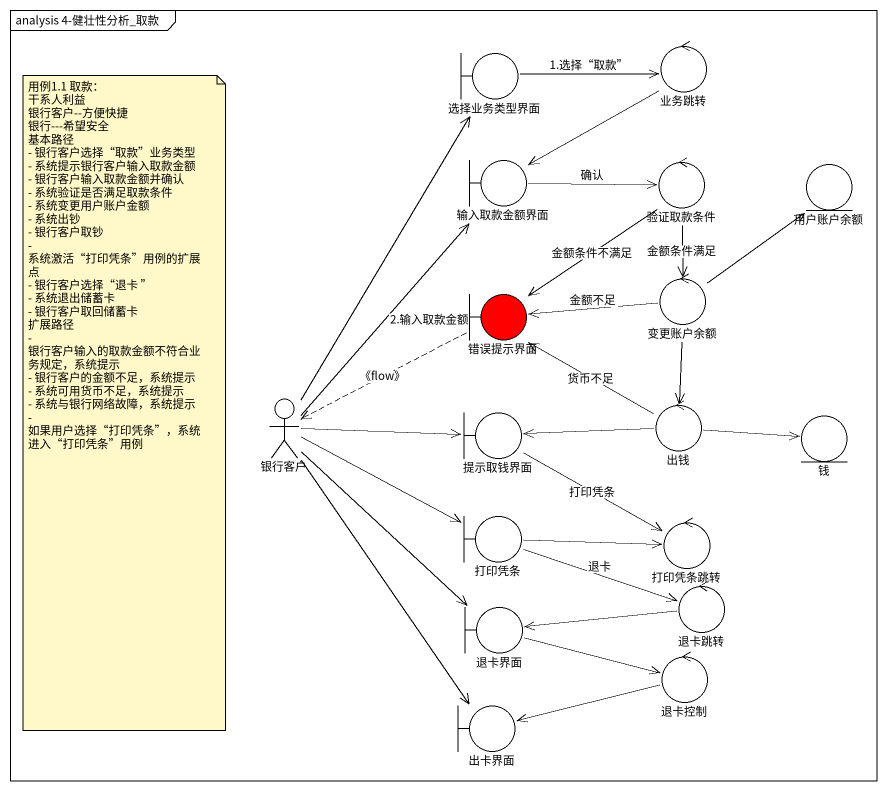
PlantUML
@startuml
mainframe analysis 4-健壮性分析_取款
control 业务跳转
boundary 选择业务类型界面
boundary 输入取款金额界面
control 验证取款条件
entity 用户账户余额
control 变更账户余额
boundary 错误提示界面 #FF0000
actor 银行客户
boundary 提示取钱界面
control 出钱
entity 钱
boundary 打印凭条
control 打印凭条跳转
boundary 退卡界面
control 退卡跳转
control 退卡控制
boundary 出卡界面
业务跳转 --> 输入取款金额界面
选择业务类型界面 -right-> 业务跳转 : 1.选择“取款”
输入取款金额界面 -right-> 验证取款条件 : 确认
验证取款条件 --> 变更账户余额 : 金额条件满足
验证取款条件 --> 错误提示界面 : 金额条件不满足
变更账户余额 -up-> 用户账户余额
变更账户余额 -left-> 错误提示界面 : 金额不足
变更账户余额 --> 出钱
错误提示界面 .left.> 银行客户 : 《flow》
银行客户 -up-> 选择业务类型界面
银行客户 -up-> 输入取款金额界面 : 2.输入取款金额
银行客户 -right-> 提示取钱界面
银行客户 -right-> 打印凭条
银行客户 --> 退卡界面
银行客户 --> 出卡界面
提示取钱界面 -right-> 打印凭条跳转 : 打印凭条
出钱 -up-> 错误提示界面 : 货币不足
出钱 -left-> 提示取钱界面
出钱 -right-> 钱
打印凭条 -right-> 打印凭条跳转
打印凭条 -right-> 退卡跳转 : 退卡
退卡界面 -right-> 退卡控制
退卡跳转 -left-> 退卡界面
退卡控制 -left-> 出卡界面
note as N1
  用例1.1 取款：
  干系人利益
  银行客户--方便快捷
  银行---希望安全
  基本路径
  - 银行客户选择“取款”业务类型
  - 系统提示银行客户输入取款金额
  - 银行客户输入取款金额并确认
  - 系统验证是否满足取款条件
  - 系统变更用户账户金额
  - 系统出钞
  - 银行客户取钞
  - 系统激活“打印凭条”用例的扩展点
  - 银行客户选择“退卡 ”
  - 系统退出储蓄卡
  - 银行客户取回储蓄卡
  扩展路径
  - 银行客户输入的取款金额不符合业务规定，系统提示
  - 银行客户的金额不足，系统提示
  - 系统可用货币不足，系统提示
  - 系统与银行网络故障，系统提示
  - 如果用户选择“打印凭条”，系统进入“打印凭条”用例
end note
@enduml
